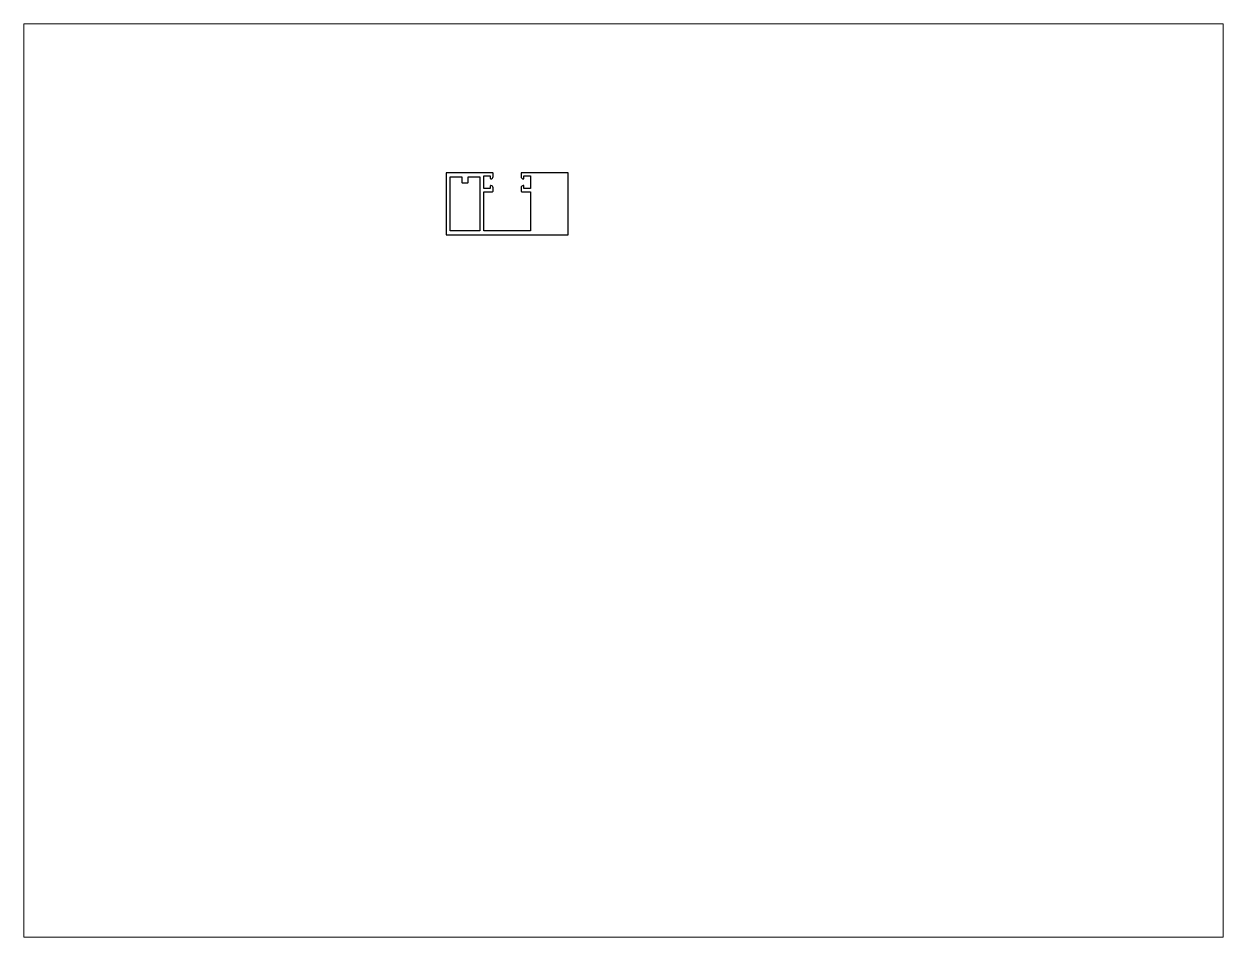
# Paper-space layout 'Layout1' of a CAD drawing. Extents: x 27 to 240, y 20 to 183.
# The model-space entities are those that its viewports show. They can reach past a viewport. Long polylines and large blocks are cut down to what shows.
import ezdxf

# ---------------------------------------------------------------- set-up
doc = ezdxf.new("R2010")
doc.units = 0
doc.header["$LTSCALE"] = 15
doc.layers.get('0').update_dxf_attribs({"linetype": 'CONTINUOUS'})

msp = doc.modelspace()

# ---------------------------------------------------------------- linework, layer by layer
at = {"color": 0, "linetype": 'CONTINUOUS', "ltscale": 0.05}
for points in [[(157.76, 229.36, 0.414214), (157.56, 229.16), (157.56, 228.11, 0.387795), (158.24, 227.37, 0.441135), (158.46, 227.57), (158.46, 228.36), (160.56, 228.36), (160.56, 224.26), (158.46, 224.26), (158.46, 225.06, 0.441135), (158.24, 225.26, 0.387795), (157.56, 224.51), (157.56, 223.46, 0.414214), (157.76, 223.26), (160.56, 223.26), (160.56, 210.66), (145.56, 210.66), (145.56, 223.26), (148.36, 223.26, 0.414214), (148.56, 223.46), (148.56, 224.51, 0.387795), (147.87, 225.26, 0.441135), (147.66, 225.06), (147.66, 224.26), (145.56, 224.26), (145.56, 228.36), (147.66, 228.36), (147.66, 227.57, 0.441135), (147.87, 227.37, 0.387795), (148.56, 228.11), (148.56, 229.16, 0.414214), (148.36, 229.36), (133.46, 229.36), (133.46, 209.36), (172.66, 209.36), (172.66, 229.36)], [(140.31, 226.06, 0.414214), (140.51, 226.26), (140.51, 228.06), (144.26, 228.06), (144.26, 210.66), (134.76, 210.66), (134.76, 228.06), (138.51, 228.06), (138.51, 226.26, 0.414214), (138.71, 226.06)]]:
    msp.add_lwpolyline(points, format="xyb", close=True, dxfattribs=at)

psp = doc.layouts.get("Layout1")

# ---------------------------------------------------------------- viewports
at = {"layer": '0', "color": 0, "linetype": 'BYBLOCK', "ltscale": 0.05}
psp.add_viewport(center=(133.35, 101.6), size=(213.36, 162.56), view_center_point=(190.51, 130.3), view_height=293.8955, dxfattribs=at)

doc.saveas('drawing.dxf')
